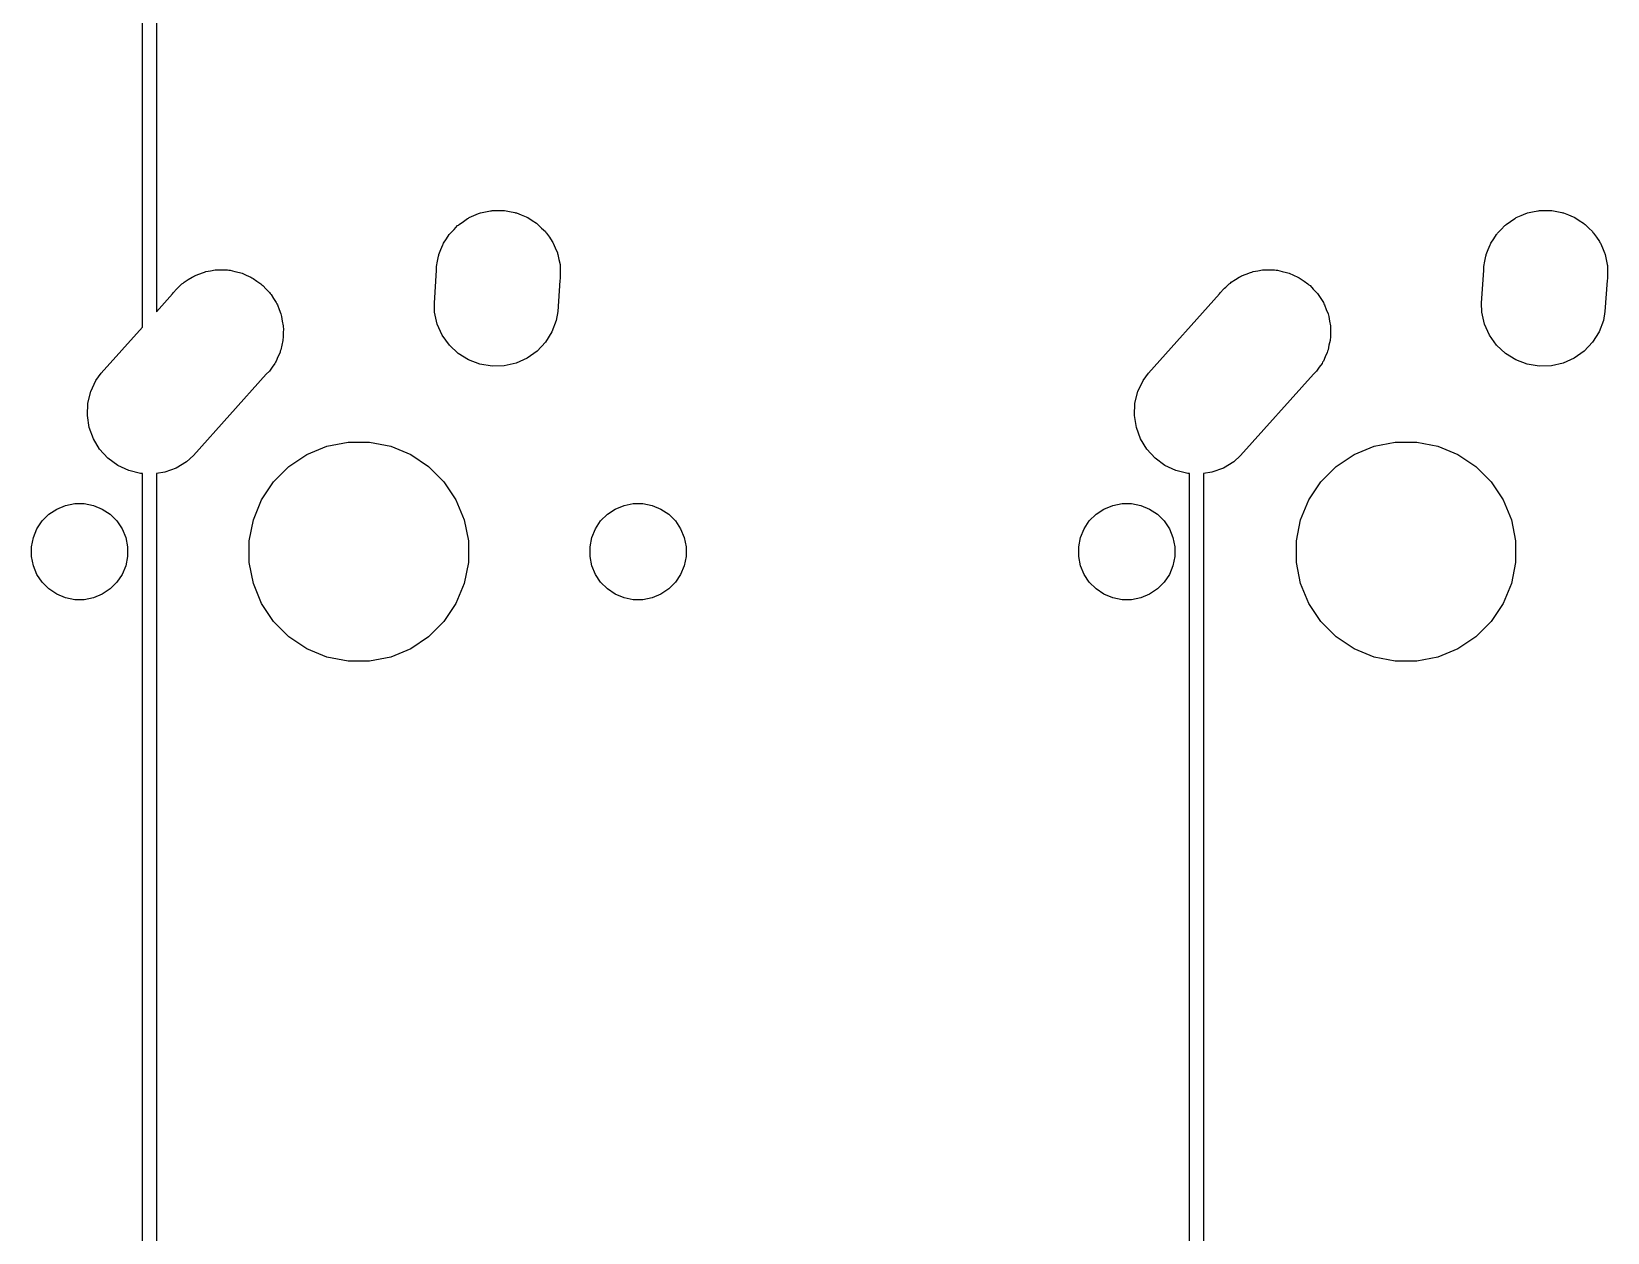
# Model space of a CAD drawing. Extents: x -26.1 to -7.5, y -7.6 to -2.2.
# Drawn here: x -26.079 to -24.951, y -4.708 to -3.847 of the extents above; entities that cross this region are included whole.
import ezdxf

# ---------------------------------------------------------------- set-up
doc = ezdxf.new("R2010")
doc.units = 0
doc.header["$MEASUREMENT"] = 0
doc.layers.add('BLACK', color=7, linetype='CONTINUOUS')

msp = doc.modelspace()

# ---------------------------------------------------------------- linework, layer by layer
at = {"layer": 'BLACK', "linetype": 'CONTINUOUS'}
for p, q in [((-26, -4.05925), (-26, -3.41411)), ((-25.99, -3.41404), (-25.99, -4.04811)), ((-25.7732, -3.9856), (-25.7701, -3.98353)), ((-25.7701, -3.98353), (-25.7671, -3.98138)), ((-25.7671, -3.98138), (-25.7665, -3.98111)), ((-25.7665, -3.98111), (-25.766, -3.98075)), ((-25.766, -3.98075), (-25.7625, -3.97933)), ((-25.7625, -3.97933), (-25.7592, -3.97781)), ((-25.7592, -3.97781), (-25.7585, -3.97766)), ((-25.7585, -3.97766), (-25.7579, -3.97741)), ((-25.7579, -3.97741), (-25.7543, -3.97669)), ((-25.7543, -3.97669), (-25.7507, -3.97586)), ((-25.7507, -3.97586), (-25.75, -3.97584)), ((-25.75, -3.97584), (-25.7494, -3.97571)), ((-25.7494, -3.97571), (-25.7456, -3.97571)), ((-25.7456, -3.97571), (-25.7419, -3.9756)), ((-25.7419, -3.9756), (-25.7413, -3.97571)), ((-25.7413, -3.97571), (-25.7406, -3.97571)), ((-25.7406, -3.97571), (-25.737, -3.97643)), ((-25.737, -3.97643), (-25.7333, -3.97705)), ((-25.7333, -3.97705), (-25.7327, -3.97728)), ((-25.7327, -3.97728), (-25.7321, -3.97741)), ((-25.7321, -3.97741), (-25.7286, -3.97883)), ((-25.7286, -3.97883), (-25.7252, -3.98015)), ((-25.7252, -3.98015), (-25.7246, -3.9805)), ((-25.7246, -3.9805), (-25.724, -3.98075)), ((-25.724, -3.98075), (-25.7209, -3.98281)), ((-25.7209, -3.98281), (-25.7178, -3.98478)), ((-25.0232, -3.9856), (-25.0201, -3.98353)), ((-25.0201, -3.98353), (-25.0171, -3.98138)), ((-25.0171, -3.98138), (-25.0165, -3.98111)), ((-25.0165, -3.98111), (-25.016, -3.98075)), ((-25.016, -3.98075), (-25.0125, -3.97933)), ((-25.0125, -3.97933), (-25.0092, -3.97781)), ((-25.0092, -3.97781), (-25.0085, -3.97766)), ((-25.0085, -3.97766), (-25.0079, -3.97741)), ((-25.0079, -3.97741), (-25.0043, -3.97669)), ((-25.0043, -3.97669), (-25.0007, -3.97586)), ((-25.0007, -3.97586), (-25, -3.97584)), ((-25, -3.97584), (-24.9994, -3.97571)), ((-24.9994, -3.97571), (-24.9956, -3.97571)), ((-24.9956, -3.97571), (-24.9919, -3.9756)), ((-24.9919, -3.9756), (-24.9913, -3.97571)), ((-24.9913, -3.97571), (-24.9906, -3.97571)), ((-24.9906, -3.97571), (-24.987, -3.97643)), ((-24.987, -3.97643), (-24.9833, -3.97705)), ((-24.9833, -3.97705), (-24.9827, -3.97728)), ((-24.9827, -3.97728), (-24.9821, -3.97741)), ((-24.9821, -3.97741), (-24.9786, -3.97883)), ((-24.9786, -3.97883), (-24.9752, -3.98015)), ((-24.9752, -3.98015), (-24.9746, -3.9805)), ((-24.9746, -3.9805), (-24.974, -3.98075)), ((-24.974, -3.98075), (-24.9709, -3.98281)), ((-24.9709, -3.98281), (-24.9678, -3.98478)), ((-25.7822, -3.99593), (-25.7802, -3.99279)), ((-25.7802, -3.99279), (-25.7798, -3.99231)), ((-25.7798, -3.99231), (-25.7794, -3.99177)), ((-25.7794, -3.99177), (-25.7768, -3.98914)), ((-25.7768, -3.98914), (-25.7742, -3.98644)), ((-25.7742, -3.98644), (-25.7737, -3.98606)), ((-25.7737, -3.98606), (-25.7732, -3.9856)), ((-25.7178, -3.98478), (-25.7173, -3.98523)), ((-25.7173, -3.98523), (-25.7168, -3.9856)), ((-25.7168, -3.9856), (-25.7141, -3.98822)), ((-25.7141, -3.98822), (-25.7114, -3.99077)), ((-25.7114, -3.99077), (-25.7111, -3.9913)), ((-25.7111, -3.9913), (-25.7106, -3.99177)), ((-25.7106, -3.99177), (-25.7085, -3.99485)), ((-25.7085, -3.99485), (-25.7064, -3.99788)), ((-25.0322, -3.99593), (-25.0302, -3.99279)), ((-25.0302, -3.99279), (-25.0298, -3.99231)), ((-25.0298, -3.99231), (-25.0294, -3.99177)), ((-25.0294, -3.99177), (-25.0268, -3.98914)), ((-25.0268, -3.98914), (-25.0242, -3.98644)), ((-25.0242, -3.98644), (-25.0237, -3.98606)), ((-25.0237, -3.98606), (-25.0232, -3.9856)), ((-24.9678, -3.98478), (-24.9673, -3.98523)), ((-24.9673, -3.98523), (-24.9668, -3.9856)), ((-24.9668, -3.9856), (-24.9641, -3.98822)), ((-24.9641, -3.98822), (-24.9614, -3.99077)), ((-24.9614, -3.99077), (-24.9611, -3.9913)), ((-24.9611, -3.9913), (-24.9606, -3.99177)), ((-24.9606, -3.99177), (-24.9585, -3.99485)), ((-24.9585, -3.99485), (-24.9564, -3.99788)), ((-25.7876, -4.00708), (-25.7862, -4.00365)), ((-25.7862, -4.00365), (-25.7848, -4.00018)), ((-25.7848, -4.00018), (-25.7845, -3.99963)), ((-25.7845, -3.99963), (-25.7843, -3.99902)), ((-25.7843, -3.99902), (-25.7822, -3.99593)), ((-25.7064, -3.99788), (-25.7061, -3.99848)), ((-25.7061, -3.99848), (-25.7057, -3.99902)), ((-25.7057, -3.99902), (-25.7043, -4.00245)), ((-25.7043, -4.00245), (-25.7028, -4.00584)), ((-25.7028, -4.00584), (-25.7027, -4.00648)), ((-25.7027, -4.00648), (-25.7024, -4.00708)), ((-25.0376, -4.00708), (-25.0362, -4.00365)), ((-25.0362, -4.00365), (-25.0348, -4.00018)), ((-25.0348, -4.00018), (-25.0345, -3.99963)), ((-25.0345, -3.99963), (-25.0343, -3.99902)), ((-25.0343, -3.99902), (-25.0322, -3.99593)), ((-24.9564, -3.99788), (-24.9561, -3.99848)), ((-24.9561, -3.99848), (-24.9557, -3.99902)), ((-24.9557, -3.99902), (-24.9543, -4.00245)), ((-24.9543, -4.00245), (-24.9528, -4.00584)), ((-24.9528, -4.00584), (-24.9527, -4.00648)), ((-24.9527, -4.00648), (-24.9524, -4.00708)), ((-25.9468, -4.01823), (-25.9458, -4.01808)), ((-25.9458, -4.01808), (-25.9424, -4.01823)), ((-25.7893, -4.01564), (-25.7886, -4.01199)), ((-25.7893, -4.01847), (-25.7893, -4.01564)), ((-25.7886, -4.01199), (-25.7879, -4.00833)), ((-25.7879, -4.00833), (-25.7877, -4.00772)), ((-25.7877, -4.00772), (-25.7876, -4.00708)), ((-25.7024, -4.00708), (-25.7017, -4.01072)), ((-25.7017, -4.01072), (-25.7009, -4.01434)), ((-25.7009, -4.01434), (-25.7008, -4.015)), ((-25.7008, -4.015), (-25.7007, -4.01564)), ((-25.7007, -4.01564), (-25.7007, -4.01935)), ((-25.1968, -4.01823), (-25.1958, -4.01808)), ((-25.1958, -4.01808), (-25.1924, -4.01823)), ((-25.0393, -4.01564), (-25.0386, -4.01199)), ((-25.0393, -4.01847), (-25.0393, -4.01564)), ((-25.0386, -4.01199), (-25.0379, -4.00833)), ((-25.0379, -4.00833), (-25.0377, -4.00772)), ((-25.0377, -4.00772), (-25.0376, -4.00708)), ((-24.9524, -4.00708), (-24.9517, -4.01072)), ((-24.9517, -4.01072), (-24.9509, -4.01434)), ((-24.9509, -4.01434), (-24.9508, -4.015)), ((-24.9508, -4.015), (-24.9507, -4.01564)), ((-24.9507, -4.01564), (-24.9507, -4.01935)), ((-25.9741, -4.03051), (-25.9717, -4.02812)), ((-25.9717, -4.02812), (-25.9708, -4.02757)), ((-25.9708, -4.02757), (-25.9701, -4.02691)), ((-25.9701, -4.02691), (-25.9672, -4.02515)), ((-25.9672, -4.02515), (-25.9644, -4.02327)), ((-25.9644, -4.02327), (-25.9635, -4.02289)), ((-25.9635, -4.02289), (-25.9627, -4.02238)), ((-25.9627, -4.02238), (-25.9595, -4.02123)), ((-25.9595, -4.02123), (-25.9563, -4.01993)), ((-25.9563, -4.01993), (-25.9554, -4.01974)), ((-25.9554, -4.01974), (-25.9545, -4.0194)), ((-25.9545, -4.0194), (-25.9511, -4.01889)), ((-25.9511, -4.01889), (-25.9478, -4.01823)), ((-25.9478, -4.01823), (-25.9468, -4.01823)), ((-25.9424, -4.01823), (-25.9391, -4.01823)), ((-25.9391, -4.01823), (-25.9381, -4.01842)), ((-25.9381, -4.01842), (-25.9371, -4.01846)), ((-25.9371, -4.01846), (-25.9338, -4.01927)), ((-25.9338, -4.01927), (-25.9305, -4.01993)), ((-25.9305, -4.01993), (-25.9296, -4.02031)), ((-25.9296, -4.02031), (-25.9286, -4.02054)), ((-25.9286, -4.02054), (-25.9256, -4.02197)), ((-25.9256, -4.02197), (-25.9224, -4.02327)), ((-25.9224, -4.02327), (-25.9216, -4.02382)), ((-25.9216, -4.02382), (-25.9207, -4.02423)), ((-25.9207, -4.02423), (-25.918, -4.02624)), ((-25.918, -4.02624), (-25.9152, -4.02812)), ((-25.9152, -4.02812), (-25.9145, -4.02881)), ((-25.9145, -4.02881), (-25.9137, -4.02939)), ((-25.9137, -4.02939), (-25.9114, -4.03189)), ((-25.7909, -4.04196), (-25.7893, -4.01847)), ((-25.701, -4.02587), (-25.7025, -4.04805)), ((-25.7007, -4.02436), (-25.701, -4.02587)), ((-25.7007, -4.01935), (-25.7007, -4.02088)), ((-25.7007, -4.02088), (-25.7007, -4.02153)), ((-25.7007, -4.02153), (-25.7007, -4.02436)), ((-25.2241, -4.03051), (-25.2217, -4.02812)), ((-25.2217, -4.02812), (-25.2208, -4.02757)), ((-25.2208, -4.02757), (-25.2201, -4.02691)), ((-25.2201, -4.02691), (-25.2172, -4.02515)), ((-25.2172, -4.02515), (-25.2144, -4.02327)), ((-25.2144, -4.02327), (-25.2135, -4.02289)), ((-25.2135, -4.02289), (-25.2127, -4.02238)), ((-25.2127, -4.02238), (-25.2095, -4.02123)), ((-25.2095, -4.02123), (-25.2063, -4.01993)), ((-25.2063, -4.01993), (-25.2054, -4.01974)), ((-25.2054, -4.01974), (-25.2045, -4.0194)), ((-25.2045, -4.0194), (-25.2011, -4.01889)), ((-25.2011, -4.01889), (-25.1978, -4.01823)), ((-25.1978, -4.01823), (-25.1968, -4.01823)), ((-25.1924, -4.01823), (-25.1891, -4.01823)), ((-25.1891, -4.01823), (-25.1881, -4.01842)), ((-25.1881, -4.01842), (-25.1871, -4.01846)), ((-25.1871, -4.01846), (-25.1838, -4.01927)), ((-25.1838, -4.01927), (-25.1805, -4.01993)), ((-25.1805, -4.01993), (-25.1796, -4.02031)), ((-25.1796, -4.02031), (-25.1786, -4.02054)), ((-25.1786, -4.02054), (-25.1756, -4.02197)), ((-25.1756, -4.02197), (-25.1724, -4.02327)), ((-25.1724, -4.02327), (-25.1716, -4.02382)), ((-25.1716, -4.02382), (-25.1707, -4.02423)), ((-25.1707, -4.02423), (-25.168, -4.02624)), ((-25.168, -4.02624), (-25.1652, -4.02812)), ((-25.1652, -4.02812), (-25.1645, -4.02881)), ((-25.1645, -4.02881), (-25.1637, -4.02939)), ((-25.1637, -4.02939), (-25.1614, -4.03189)), ((-25.0409, -4.04196), (-25.0393, -4.01847)), ((-24.951, -4.02587), (-24.9525, -4.04805)), ((-24.9507, -4.02436), (-24.951, -4.02587)), ((-24.9507, -4.01935), (-24.9507, -4.02088)), ((-24.9507, -4.02088), (-24.9507, -4.02153)), ((-24.9507, -4.02153), (-24.9507, -4.02436)), ((-25.99, -4.04811), (-25.9785, -4.03529)), ((-25.9785, -4.03529), (-25.9778, -4.03429)), ((-25.9778, -4.03429), (-25.9756, -4.03205)), ((-25.9756, -4.03205), (-25.9749, -4.03132)), ((-25.9749, -4.03132), (-25.9741, -4.03051)), ((-25.9114, -4.03189), (-25.909, -4.03429)), ((-25.909, -4.03429), (-25.9085, -4.0351)), ((-25.9085, -4.0351), (-25.9078, -4.03583)), ((-25.9078, -4.03583), (-25.9061, -4.03873)), ((-25.9061, -4.03873), (-25.9042, -4.04154)), ((-25.2794, -4.09204), (-25.2285, -4.03529)), ((-25.2285, -4.03529), (-25.2278, -4.03429)), ((-25.2278, -4.03429), (-25.2256, -4.03205)), ((-25.2256, -4.03205), (-25.2249, -4.03132)), ((-25.2249, -4.03132), (-25.2241, -4.03051)), ((-25.1614, -4.03189), (-25.159, -4.03429)), ((-25.159, -4.03429), (-25.1585, -4.0351)), ((-25.1585, -4.0351), (-25.1578, -4.03583)), ((-25.1578, -4.03583), (-25.1561, -4.03873)), ((-25.1561, -4.03873), (-25.1542, -4.04154)), ((-25.9042, -4.04154), (-25.9038, -4.04245)), ((-25.9038, -4.04245), (-25.9033, -4.04329)), ((-25.9033, -4.04329), (-25.9021, -4.04647)), ((-25.9021, -4.04647), (-25.9008, -4.0496)), ((-25.9008, -4.0496), (-25.9006, -4.05056)), ((-25.9006, -4.05056), (-25.9003, -4.05149)), ((-25.9003, -4.05149), (-25.8998, -4.05484)), ((-25.7907, -4.04849), (-25.7909, -4.04196)), ((-25.7888, -4.057), (-25.7907, -4.04849)), ((-25.7025, -4.04805), (-25.7036, -4.0545)), ((-25.1542, -4.04154), (-25.1538, -4.04245)), ((-25.1538, -4.04245), (-25.1533, -4.04329)), ((-25.1533, -4.04329), (-25.1521, -4.04647)), ((-25.1521, -4.04647), (-25.1508, -4.0496)), ((-25.1508, -4.0496), (-25.1506, -4.05056)), ((-25.1506, -4.05056), (-25.1503, -4.05149)), ((-25.1503, -4.05149), (-25.1498, -4.05484)), ((-25.0407, -4.04849), (-25.0409, -4.04196)), ((-25.0388, -4.057), (-25.0407, -4.04849)), ((-24.9525, -4.04805), (-24.9536, -4.0545)), ((-26.0294, -4.09204), (-26, -4.05925)), ((-25.8998, -4.05484), (-25.8991, -4.05816)), ((-25.8991, -4.05816), (-25.8991, -4.05914)), ((-25.8991, -4.05914), (-25.899, -4.06011)), ((-25.899, -4.06011), (-25.8991, -4.0635)), ((-25.7852, -4.06496), (-25.7888, -4.057)), ((-25.7067, -4.06265), (-25.7114, -4.07005)), ((-25.7036, -4.0545), (-25.7067, -4.06265)), ((-25.1498, -4.05484), (-25.1491, -4.05816)), ((-25.1491, -4.05816), (-25.1491, -4.05914)), ((-25.1491, -4.05914), (-25.149, -4.06011)), ((-25.149, -4.06011), (-25.1491, -4.0635)), ((-25.0352, -4.06496), (-25.0388, -4.057)), ((-24.9567, -4.06265), (-24.9614, -4.07005)), ((-24.9536, -4.0545), (-24.9567, -4.06265)), ((-25.9002, -4.07212), (-25.9008, -4.07544)), ((-25.8994, -4.06883), (-25.9002, -4.07212)), ((-25.8993, -4.06785), (-25.8994, -4.06883)), ((-25.8991, -4.06688), (-25.8993, -4.06785)), ((-25.8991, -4.0635), (-25.8991, -4.06688)), ((-25.7801, -4.07207), (-25.7852, -4.06496)), ((-25.7738, -4.07805), (-25.7801, -4.07207)), ((-25.7114, -4.07005), (-25.7173, -4.0764)), ((-25.1502, -4.07212), (-25.1508, -4.07544)), ((-25.1494, -4.06883), (-25.1502, -4.07212)), ((-25.1493, -4.06785), (-25.1494, -4.06883)), ((-25.1491, -4.06688), (-25.1493, -4.06785)), ((-25.1491, -4.0635), (-25.1491, -4.06688)), ((-25.0301, -4.07207), (-25.0352, -4.06496)), ((-25.0238, -4.07805), (-25.0301, -4.07207)), ((-24.9614, -4.07005), (-24.9673, -4.0764)), ((-25.9051, -4.08521), (-25.9071, -4.08794)), ((-25.9047, -4.08432), (-25.9051, -4.08521)), ((-25.9042, -4.0835), (-25.9047, -4.08432)), ((-25.9029, -4.08037), (-25.9042, -4.0835)), ((-25.9014, -4.0773), (-25.9029, -4.08037)), ((-25.9012, -4.07635), (-25.9014, -4.0773)), ((-25.9008, -4.07544), (-25.9012, -4.07635)), ((-25.7664, -4.08268), (-25.7738, -4.07805)), ((-25.7582, -4.08578), (-25.7664, -4.08268)), ((-25.7496, -4.08723), (-25.7582, -4.08578)), ((-25.7324, -4.08503), (-25.7409, -4.08698)), ((-25.7245, -4.08145), (-25.7324, -4.08503)), ((-25.7173, -4.0764), (-25.7245, -4.08145)), ((-25.1551, -4.08521), (-25.1571, -4.08794)), ((-25.1547, -4.08432), (-25.1551, -4.08521)), ((-25.1542, -4.0835), (-25.1547, -4.08432)), ((-25.1529, -4.08037), (-25.1542, -4.0835)), ((-25.1514, -4.0773), (-25.1529, -4.08037)), ((-25.1512, -4.07635), (-25.1514, -4.0773)), ((-25.1508, -4.07544), (-25.1512, -4.07635)), ((-25.0164, -4.08268), (-25.0238, -4.07805)), ((-25.0082, -4.08578), (-25.0164, -4.08268)), ((-24.9996, -4.08723), (-25.0082, -4.08578)), ((-24.9824, -4.08503), (-24.9909, -4.08698)), ((-24.9745, -4.08145), (-24.9824, -4.08503)), ((-24.9673, -4.0764), (-24.9745, -4.08145)), ((-26.0333, -4.09731), (-26.0294, -4.09204)), ((-25.9113, -4.09299), (-25.9635, -4.1512)), ((-25.909, -4.09075), (-25.9113, -4.09299)), ((-25.9071, -4.08794), (-25.909, -4.09075)), ((-25.7409, -4.08698), (-25.7496, -4.08723)), ((-25.2833, -4.09731), (-25.2794, -4.09204)), ((-25.1613, -4.09299), (-25.2135, -4.1512)), ((-25.159, -4.09075), (-25.1613, -4.09299)), ((-25.1571, -4.08794), (-25.159, -4.09075)), ((-24.9909, -4.08698), (-24.9996, -4.08723)), ((-26.0391, -4.11369), (-26.037, -4.10522)), ((-26.037, -4.10522), (-26.0333, -4.09731)), ((-25.2891, -4.11369), (-25.287, -4.10522)), ((-25.287, -4.10522), (-25.2833, -4.09731)), ((-26.0394, -4.12241), (-26.0391, -4.11369)), ((-25.2894, -4.12241), (-25.2891, -4.11369)), ((-26.0381, -4.13103), (-26.0394, -4.12241)), ((-26.0351, -4.13923), (-26.0381, -4.13103)), ((-25.2881, -4.13103), (-25.2894, -4.12241)), ((-25.2851, -4.13923), (-25.2881, -4.13103)), ((-26.0306, -4.14669), (-26.0351, -4.13923)), ((-25.8679, -4.14452), (-25.8527, -4.1415)), ((-25.8527, -4.1415), (-25.8373, -4.1415)), ((-25.8373, -4.1415), (-25.8221, -4.14452)), ((-25.2806, -4.14669), (-25.2851, -4.13923)), ((-25.1179, -4.14452), (-25.1027, -4.1415)), ((-25.1027, -4.1415), (-25.0873, -4.1415)), ((-25.0873, -4.1415), (-25.0721, -4.14452)), ((-26.0247, -4.15313), (-26.0306, -4.14669)), ((-26.0177, -4.15829), (-26.0247, -4.15313)), ((-25.9635, -4.1512), (-25.9683, -4.15561)), ((-25.895, -4.15903), (-25.8822, -4.15043)), ((-25.8822, -4.15043), (-25.8679, -4.14452)), ((-25.8221, -4.14452), (-25.8078, -4.15043)), ((-25.8078, -4.15043), (-25.795, -4.15903)), ((-25.2747, -4.15313), (-25.2806, -4.14669)), ((-25.2677, -4.15829), (-25.2747, -4.15313)), ((-25.2135, -4.1512), (-25.2183, -4.15561)), ((-25.145, -4.15903), (-25.1322, -4.15043)), ((-25.1322, -4.15043), (-25.1179, -4.14452)), ((-25.0721, -4.14452), (-25.0578, -4.15043)), ((-25.0578, -4.15043), (-25.045, -4.15903)), ((-26.0098, -4.16198), (-26.0177, -4.15829)), ((-26.0013, -4.16406), (-26.0098, -4.16198)), ((-26, -4.16411), (-26.0013, -4.16406)), ((-26, -4.80925), (-26, -4.16411)), ((-25.984, -4.16312), (-25.99, -4.16404)), ((-25.99, -4.16404), (-25.99, -4.79811)), ((-25.9758, -4.16014), (-25.984, -4.16312)), ((-25.9683, -4.15561), (-25.9758, -4.16014)), ((-25.906, -4.16996), (-25.895, -4.15903)), ((-25.795, -4.15903), (-25.784, -4.16996)), ((-25.2598, -4.16198), (-25.2677, -4.15829)), ((-25.2513, -4.16406), (-25.2598, -4.16198)), ((-25.25, -4.16411), (-25.2513, -4.16406)), ((-25.25, -4.7607), (-25.25, -4.16411)), ((-25.234, -4.16312), (-25.24, -4.16404)), ((-25.24, -4.16404), (-25.24, -4.75887)), ((-25.2258, -4.16014), (-25.234, -4.16312)), ((-25.2183, -4.15561), (-25.2258, -4.16014)), ((-25.156, -4.16996), (-25.145, -4.15903)), ((-25.045, -4.15903), (-25.034, -4.16996)), ((-25.9146, -4.18282), (-25.906, -4.16996)), ((-25.784, -4.16996), (-25.7754, -4.18282)), ((-25.1646, -4.18282), (-25.156, -4.16996)), ((-25.034, -4.16996), (-25.0254, -4.18282)), ((-26.0613, -4.18947), (-26.055, -4.18688)), ((-26.055, -4.18688), (-26.0484, -4.18555)), ((-26.0484, -4.18555), (-26.0416, -4.18555)), ((-26.0416, -4.18555), (-26.035, -4.18688)), ((-26.035, -4.18688), (-26.0287, -4.18947)), ((-25.9205, -4.1971), (-25.9146, -4.18282)), ((-25.7754, -4.18282), (-25.7695, -4.1971)), ((-25.6613, -4.18947), (-25.655, -4.18688)), ((-25.655, -4.18688), (-25.6484, -4.18555)), ((-25.6484, -4.18555), (-25.6416, -4.18555)), ((-25.6416, -4.18555), (-25.635, -4.18688)), ((-25.635, -4.18688), (-25.6287, -4.18947)), ((-25.3113, -4.18947), (-25.305, -4.18688)), ((-25.305, -4.18688), (-25.2984, -4.18555)), ((-25.2984, -4.18555), (-25.2916, -4.18555)), ((-25.2916, -4.18555), (-25.285, -4.18688)), ((-25.285, -4.18688), (-25.2787, -4.18947)), ((-25.1705, -4.1971), (-25.1646, -4.18282)), ((-25.0254, -4.18282), (-25.0195, -4.1971)), ((-26.0755, -4.20368), (-26.0718, -4.19804)), ((-26.0718, -4.19804), (-26.067, -4.19324)), ((-26.067, -4.19324), (-26.0613, -4.18947)), ((-26.0287, -4.18947), (-26.023, -4.19324)), ((-26.023, -4.19324), (-26.0182, -4.19804)), ((-26.0182, -4.19804), (-26.0145, -4.20368)), ((-25.9235, -4.21227), (-25.9205, -4.1971)), ((-25.7695, -4.1971), (-25.7665, -4.21227)), ((-25.6755, -4.20368), (-25.6718, -4.19804)), ((-25.6718, -4.19804), (-25.667, -4.19324)), ((-25.667, -4.19324), (-25.6613, -4.18947)), ((-25.6287, -4.18947), (-25.623, -4.19324)), ((-25.623, -4.19324), (-25.6182, -4.19804)), ((-25.6182, -4.19804), (-25.6145, -4.20368)), ((-25.3255, -4.20368), (-25.3218, -4.19804)), ((-25.3218, -4.19804), (-25.317, -4.19324)), ((-25.317, -4.19324), (-25.3113, -4.18947)), ((-25.2787, -4.18947), (-25.273, -4.19324)), ((-25.273, -4.19324), (-25.2682, -4.19804)), ((-25.2682, -4.19804), (-25.2645, -4.20368)), ((-25.1735, -4.21227), (-25.1705, -4.1971)), ((-25.0195, -4.1971), (-25.0165, -4.21227)), ((-26.0794, -4.21661), (-26.0781, -4.20995)), ((-26.0781, -4.20995), (-26.0755, -4.20368)), ((-26.0145, -4.20368), (-26.0119, -4.20995)), ((-26.0119, -4.20995), (-26.0106, -4.21661)), ((-25.6794, -4.21661), (-25.6781, -4.20995)), ((-25.6781, -4.20995), (-25.6755, -4.20368)), ((-25.6145, -4.20368), (-25.6119, -4.20995)), ((-25.6119, -4.20995), (-25.6106, -4.21661)), ((-25.3294, -4.21661), (-25.3281, -4.20995)), ((-25.3281, -4.20995), (-25.3255, -4.20368)), ((-25.2645, -4.20368), (-25.2619, -4.20995)), ((-25.2619, -4.20995), (-25.2606, -4.21661)), ((-26.0794, -4.22339), (-26.0794, -4.21661)), ((-26.0106, -4.21661), (-26.0106, -4.22339)), ((-25.9235, -4.22773), (-25.9235, -4.21227)), ((-25.7665, -4.21227), (-25.7665, -4.22773)), ((-25.6794, -4.22339), (-25.6794, -4.21661)), ((-25.6106, -4.21661), (-25.6106, -4.22339)), ((-25.3294, -4.22339), (-25.3294, -4.21661)), ((-25.2606, -4.21661), (-25.2606, -4.22339)), ((-25.1735, -4.22773), (-25.1735, -4.21227)), ((-25.0165, -4.21227), (-25.0165, -4.22773)), ((-26.0781, -4.23005), (-26.0794, -4.22339)), ((-26.0755, -4.23632), (-26.0781, -4.23005)), ((-26.0119, -4.23005), (-26.0145, -4.23632)), ((-26.0106, -4.22339), (-26.0119, -4.23005)), ((-25.9205, -4.2429), (-25.9235, -4.22773)), ((-25.7665, -4.22773), (-25.7695, -4.2429)), ((-25.6781, -4.23005), (-25.6794, -4.22339)), ((-25.6755, -4.23632), (-25.6781, -4.23005)), ((-25.6119, -4.23005), (-25.6145, -4.23632)), ((-25.6106, -4.22339), (-25.6119, -4.23005)), ((-25.3281, -4.23005), (-25.3294, -4.22339)), ((-25.3255, -4.23632), (-25.3281, -4.23005)), ((-25.2619, -4.23005), (-25.2645, -4.23632)), ((-25.2606, -4.22339), (-25.2619, -4.23005)), ((-25.1705, -4.2429), (-25.1735, -4.22773)), ((-25.0165, -4.22773), (-25.0195, -4.2429)), ((-26.0718, -4.24196), (-26.0755, -4.23632)), ((-26.067, -4.24676), (-26.0718, -4.24196)), ((-26.0182, -4.24196), (-26.023, -4.24676)), ((-26.0145, -4.23632), (-26.0182, -4.24196)), ((-25.9146, -4.25718), (-25.9205, -4.2429)), ((-25.7695, -4.2429), (-25.7754, -4.25718)), ((-25.6718, -4.24196), (-25.6755, -4.23632)), ((-25.667, -4.24676), (-25.6718, -4.24196)), ((-25.6182, -4.24196), (-25.623, -4.24676)), ((-25.6145, -4.23632), (-25.6182, -4.24196)), ((-25.3218, -4.24196), (-25.3255, -4.23632)), ((-25.317, -4.24676), (-25.3218, -4.24196)), ((-25.2682, -4.24196), (-25.273, -4.24676)), ((-25.2645, -4.23632), (-25.2682, -4.24196)), ((-25.1646, -4.25718), (-25.1705, -4.2429)), ((-25.0195, -4.2429), (-25.0254, -4.25718)), ((-26.0613, -4.25053), (-26.067, -4.24676)), ((-26.055, -4.25312), (-26.0613, -4.25053)), ((-26.0484, -4.25445), (-26.055, -4.25312)), ((-26.0416, -4.25445), (-26.0484, -4.25445)), ((-26.035, -4.25312), (-26.0416, -4.25445)), ((-26.0287, -4.25053), (-26.035, -4.25312)), ((-26.023, -4.24676), (-26.0287, -4.25053)), ((-25.6613, -4.25053), (-25.667, -4.24676)), ((-25.655, -4.25312), (-25.6613, -4.25053)), ((-25.6484, -4.25445), (-25.655, -4.25312)), ((-25.6416, -4.25445), (-25.6484, -4.25445)), ((-25.635, -4.25312), (-25.6416, -4.25445)), ((-25.6287, -4.25053), (-25.635, -4.25312)), ((-25.623, -4.24676), (-25.6287, -4.25053)), ((-25.3113, -4.25053), (-25.317, -4.24676)), ((-25.305, -4.25312), (-25.3113, -4.25053)), ((-25.2984, -4.25445), (-25.305, -4.25312)), ((-25.2916, -4.25445), (-25.2984, -4.25445)), ((-25.285, -4.25312), (-25.2916, -4.25445)), ((-25.2787, -4.25053), (-25.285, -4.25312)), ((-25.273, -4.24676), (-25.2787, -4.25053)), ((-25.906, -4.27004), (-25.9146, -4.25718)), ((-25.7754, -4.25718), (-25.784, -4.27004)), ((-25.156, -4.27004), (-25.1646, -4.25718)), ((-25.0254, -4.25718), (-25.034, -4.27004)), ((-25.895, -4.28097), (-25.906, -4.27004)), ((-25.784, -4.27004), (-25.795, -4.28097)), ((-25.145, -4.28097), (-25.156, -4.27004)), ((-25.034, -4.27004), (-25.045, -4.28097)), ((-25.8822, -4.28957), (-25.895, -4.28097)), ((-25.795, -4.28097), (-25.8078, -4.28957)), ((-25.1322, -4.28957), (-25.145, -4.28097)), ((-25.045, -4.28097), (-25.0578, -4.28957)), ((-25.8679, -4.29548), (-25.8822, -4.28957)), ((-25.8527, -4.2985), (-25.8679, -4.29548)), ((-25.8373, -4.2985), (-25.8527, -4.2985)), ((-25.8221, -4.29548), (-25.8373, -4.2985)), ((-25.8078, -4.28957), (-25.8221, -4.29548)), ((-25.1179, -4.29548), (-25.1322, -4.28957)), ((-25.1027, -4.2985), (-25.1179, -4.29548)), ((-25.0873, -4.2985), (-25.1027, -4.2985)), ((-25.0721, -4.29548), (-25.0873, -4.2985)), ((-25.0578, -4.28957), (-25.0721, -4.29548))]:
    msp.add_line(p, q, dxfattribs=at)

doc.saveas('drawing.dxf')
